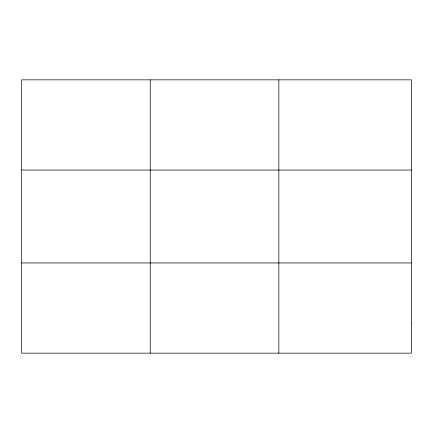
<?xml version="1.0" encoding="UTF-8"?>
<svg xmlns="http://www.w3.org/2000/svg" width="433" height="433" viewBox="0 0 433 433"><rect width="100%" height="100%" fill="white"/><g stroke="black" fill="none" stroke-linecap="round" stroke-linejoin="round"><path stroke-width="0.65" d="M150.251 79.845L150.251 353.155M278.852 79.845L278.852 353.155M21.65 170.039L411.35 170.039M21.65 262.961L411.35 262.961M411.35 323.088L411.35 353.155L21.65 353.155L21.65 79.845L411.35 79.845L411.35 323.088"/></g></svg>
